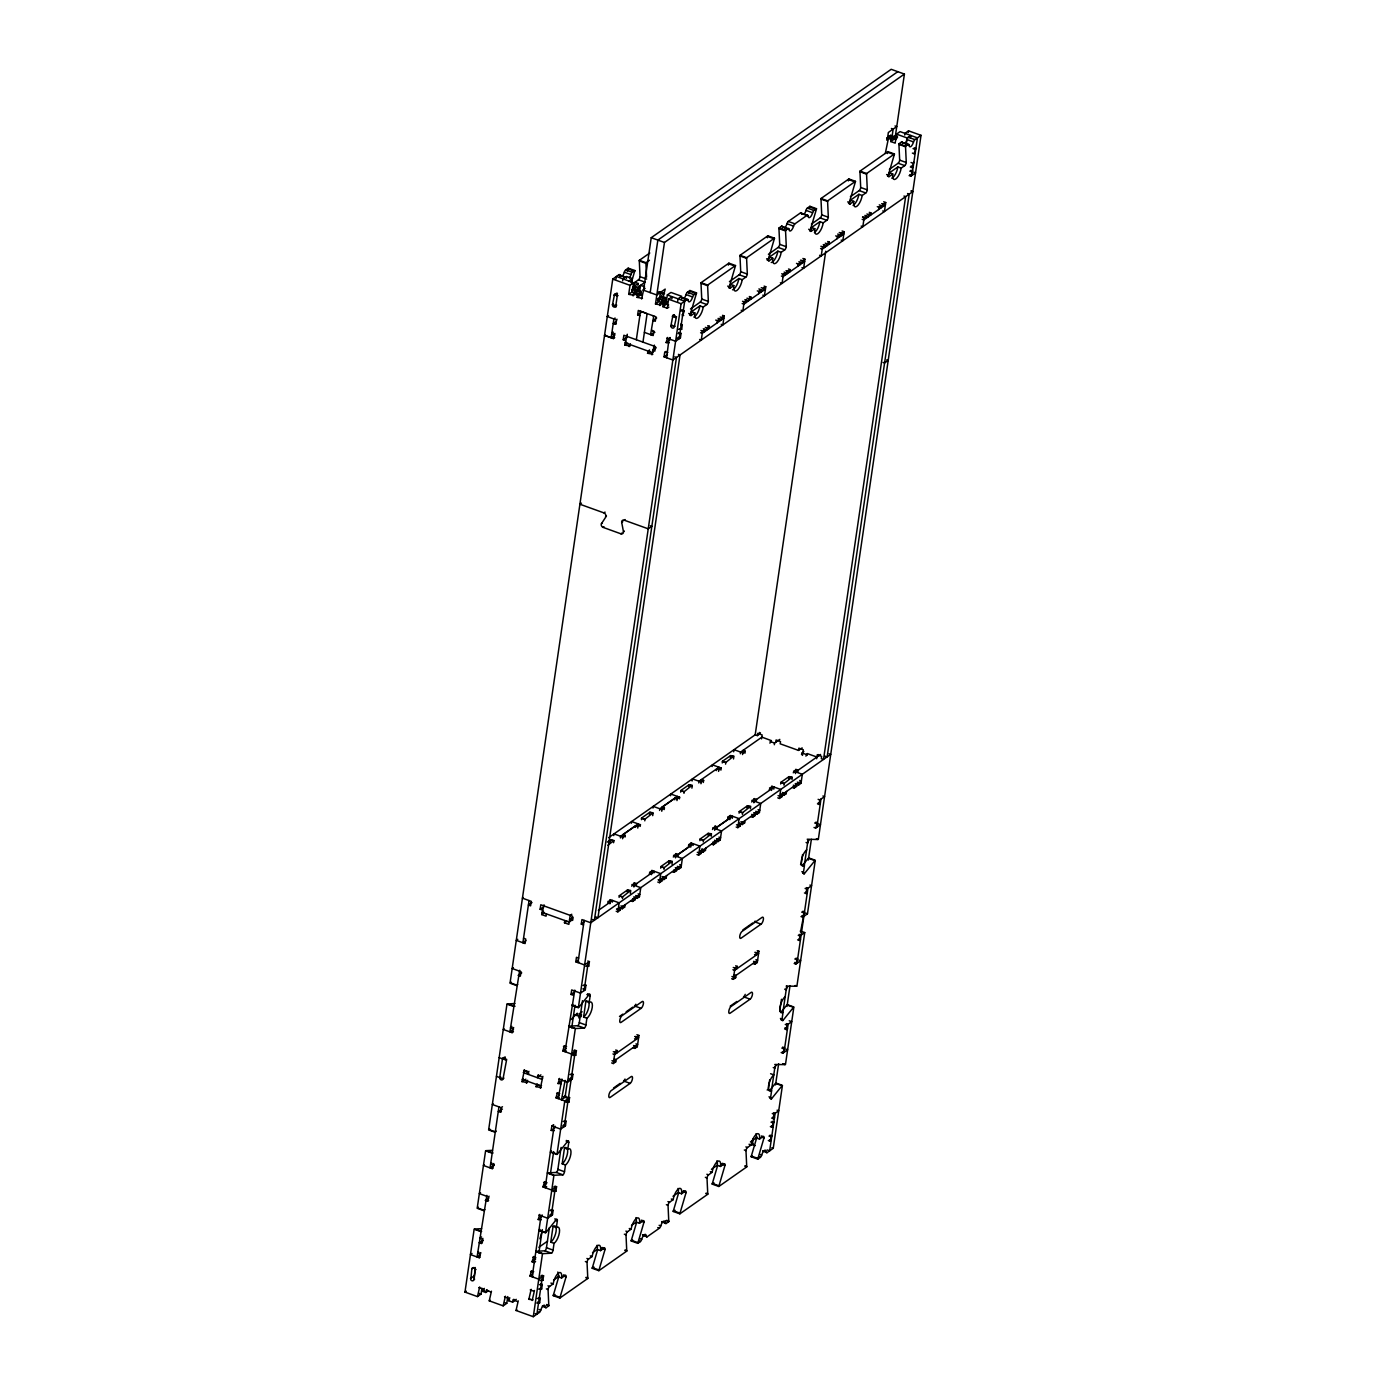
<?xml version="1.0" encoding="UTF-8"?>
<svg xmlns="http://www.w3.org/2000/svg" width="1386" height="1386" viewBox="0 0 1386 1386"><rect width="100%" height="100%" fill="white"/><g stroke="black" fill="none" stroke-linecap="round" stroke-linejoin="round"><path stroke-width="1.5" d="M473.856 1267.48L471.829 1268.9L470.772 1279.746A1.923 1.577 54.9 0 0 473.839 1279.815M475.259 1267.514L474.376 1277.234M626.853 336.954L623.215 339.761L625.415 340.558M620.391 837.958L620.633 836.278L638.236 823.925L637.768 828.083M612.3 902.147L612.56 900.467L598.354 910.429M633.904 886.988L634.147 885.308L654.14 871.274L653.897 872.955M675.502 857.795L675.744 856.115L693.329 843.762L693.087 845.46M698.769 782.951L699.012 781.254L719.022 767.22L718.641 769.767M740.367 753.759L740.609 752.078L761.902 737.127L771.361 740.626L771.118 742.324M753.88 802.789L754.123 801.108L774.116 787.075L773.804 789.171M795.477 773.596L795.72 771.915L820.564 754.469M481.93 1288.166L481.063 1294.074L477.46 1296.586L464.968 1292.098L474.151 1229.174L480.769 1231.565M626.472 278.274A5.059 1.923 -70.2 0 1 626.42 277.772A2.529 0.953 -70.2 0 0 625.502 277.061L618.901 274.688L612.751 279.123L510.031 983.176L516.649 985.567M616.008 278.95L616.372 276.455L633.61 282.813L632.293 291.822L628.707 294.352L634.008 295.305M503.95 1078.117L503.049 1078.758A1.906 1.542 54.9 0 1 501.16 1079.85A1.906 1.542 54.9 0 1 499.74 1077.563L502.477 1058.8L505.18 1056.912M616.718 305.128L615.8 305.89A1.906 1.542 54.9 0 1 613.894 306.982A1.906 1.542 54.9 0 1 612.491 304.712L614.552 294.213A1.923 1.577 54.9 0 1 617.324 296.257M617.203 294.542L617.394 293.26M471.829 1268.9A1.906 1.542 54.9 0 1 473.735 1267.809A1.906 1.542 54.9 0 1 475.138 1270.096L473.735 1279.746L474.636 1279.122M498.943 1106.894L490.055 1167.861L494.248 1164.916M529.054 900.553L522.886 942.757L525.9 940.644M604.556 335.273L611.174 337.647L613.911 318.884L615.107 318.052M615.8 305.89L617.203 296.24M472.02 1253.481L470.443 1254.573L479.261 1257.76L480.821 1252.615M483.004 1240.279L479.14 1242.705L481.34 1243.502L482.9 1238.356M488.669 1198.128L485.291 1200.501L487.491 1201.298L489.05 1196.153M484.338 1164.846L483.437 1165.47L492.255 1168.658L493.814 1163.512M502.442 1109.06L498.284 1111.399L500.502 1112.178L501.16 1107.691L502.494 1106.738M504.175 1028.845L503.274 1029.469L512.092 1032.657L513.652 1027.511M605.439 334.771L604.539 335.412L613.357 338.582L614.916 333.437M616.146 321.483L613.236 323.527L615.436 324.324L616.995 319.196M482.467 1242.012L482.726 1240.175M622.695 280.821L622.972 278.846L626.559 276.455L632.362 278.551L631.635 283.61M477.46 1296.586L479.677 1286.953M488.53 1290.609L485.828 1292.497L482.848 1291.423L484.303 1288.391M628.707 294.352L630.006 285.343L633.61 282.813M542.342 910.065L540.142 909.268L540.783 904.781L572.383 916.146L571.725 920.65L569.525 919.854L573.128 917.324L572.678 920.339M623.215 339.761L623.873 335.256L655.474 346.639L654.816 351.143L652.598 350.346L656.202 347.817M485.828 1292.497L487.058 1289.621M631.86 291.666L632.189 289.414L635.793 286.885L638.773 287.959L638.444 290.211L633.437 293.693L633.107 295.928M546.413 913.911L546.084 916.163L541.683 914.569L544.057 904.833M630.076 346.015L624.757 345.062L627.148 335.325M627.252 334.234L627.234 337.387M634.84 292.741L635.169 290.488L638.773 287.959M635.793 286.885L635.464 289.137L632.518 288.08M507.761 1296.568L506.774 1303.325L503.17 1305.855L489.241 1300.83L491.458 1291.198M636.746 293.122L637.04 291.164L641.077 292.619L640.748 294.871L637.144 297.384L642.463 298.354M527.286 1082.57L521.985 1081.617L524.532 1069.732M629.175 346.639L630.405 343.763M637.144 297.384L637.473 295.149L641.077 292.619M526.611 1072.054L526.819 1070.65M639.847 315.731L637.647 314.951L638.305 310.447L646.015 313.219M526.385 1083.211L527.616 1080.318M528.932 1071.326L527.702 1074.202L528.828 1073.422M641.562 298.978L643.762 289.345M636.347 339.743L640.505 311.244L655.942 316.788L655.283 321.292L653.083 320.495L656.669 317.983M643.572 290.228L651.229 237.699L891.181 69.3L904.417 74.064L895.443 135.585L893.19 137.162M642.965 342.134L647.123 313.617M650.19 292.602L657.848 240.09L897.799 71.674M503.17 1305.855L505.388 1296.222M541.25 1087.612L535.949 1086.641L537.179 1083.765M538.496 1074.756L537.266 1077.65L540.904 1074.843M516.25 1299.34L512.612 1302.147L508.575 1300.692L509.805 1297.798M540.349 1088.235L542.896 1076.35M571.777 914.258L570.2 915.366L568.866 924.358L564.466 922.764L564.795 920.512M652.858 354.21L647.539 353.257L649.445 349.896M904.417 74.064L664.466 242.463L655.491 304.002L660.793 304.955M650.588 334.615L653.742 315.991L652.633 315.61M659.892 305.578L660.221 303.326L665.228 299.861L665.557 297.609L661.503 296.154L657.917 298.683L657.588 300.935L659.979 299.237M512.612 1302.147L513.842 1299.254M655.491 304.002L659.078 301.472L660.394 292.463L658.662 291.84M651.957 354.851L654.331 345.114M661.174 298.406L661.503 296.154M661.624 302.373L661.954 300.138L665.557 297.609M662.751 298.44L665.193 289.102L656.791 294.993L642.861 289.969M559.06 1275.778L553.412 1294.974A2.529 0.953 -70.2 0 0 553.274 1295.667L559.892 1298.041A2.529 0.953 -70.2 0 1 560.031 1297.365L566.06 1276.87A2.529 0.953 -70.2 0 0 565.176 1275.466L561.59 1277.996A8.853 3.344 -70.2 0 0 558.523 1273.058A8.853 3.344 -70.2 0 0 553.187 1283.886L549.584 1286.416A2.529 0.953 -70.2 0 0 548.059 1289.5L548.787 1305.248A2.529 0.953 -70.2 0 1 548.752 1305.855L546.223 1307.639A2.529 0.953 -70.2 0 1 545.304 1306.929A5.059 1.923 -70.2 0 0 543.485 1305.508A5.059 1.923 -70.2 0 0 540.783 1310.099A2.529 0.953 -70.2 0 1 539.431 1312.403L533.298 1316.7L516.042 1310.48L518.243 1300.848M668.849 307.138L667.272 308.246L662.872 306.652L663.201 304.4L666.787 301.871L663.825 300.797L663.548 302.633M677.685 301.455L678.066 298.822L681.669 296.292L670.945 292.446L667.342 294.958L666.025 303.967L659.078 301.472M662.872 306.652L666.458 304.123L666.787 301.871M667.272 308.246L668.589 299.237L672.193 296.708L671.881 298.822M541.926 1275.224L543.572 1275.813L538.773 1279.174L529.954 1276.004L531.514 1270.875M535.585 1261.589L534.234 1262.542L532.033 1261.745L533.818 1256.461M541.302 1219.715L538.201 1219.541L539.743 1214.413M554.92 1186.121L556.566 1186.711L551.767 1190.072L542.948 1186.901L544.733 1181.617M554.296 1130.595L551.195 1130.439L551.853 1125.934L553.655 1124.67M567.913 1097.019L569.577 1097.608L564.778 1100.969L555.959 1097.799L557.519 1092.67M561.139 1083.713L558.038 1083.54L559.597 1078.412M574.341 1049.964L576.42 1050.709L571.621 1054.07L562.803 1050.9L564.345 1045.772M573.232 995.235L571.032 994.438L571.69 989.933L580.509 993.121L585.308 989.743L585.966 985.238L584.303 984.649M587.751 961.018L589.414 961.607L584.615 964.968L575.796 961.797L576.455 957.293L578.655 958.09M583.506 924.895L581.288 924.098L581.947 919.594L590.765 922.764L830.716 754.365L829.071 753.776M912.82 191.597L911.174 191.008L912.82 191.597L672.868 360.014L664.05 356.826L664.708 352.339L666.06 351.386M669.23 342.74L666.129 342.585L667.688 337.439M533.09 1299.877L528.88 1299.306L531.15 1289.309M584.164 920.391L577.997 962.594L578.898 961.971M535.672 1258.938L532.033 1261.745M546.76 1182.968L542.948 1186.901M551.195 1130.439L554.798 1127.909L555.041 1126.229L554.053 1126.731L545.166 1187.698L546.656 1186.641M558.038 1083.54L561.642 1081.011L561.919 1079.053L558.16 1098.596L559.286 1097.799M666.129 342.585L669.733 340.055L670.096 337.526M538.842 1253.152L542.272 1229.59M550.329 1174.427L553.655 1151.575M571.69 1028.048L575.017 1005.179M532.189 1300.501L534.459 1290.487M676.524 316.632L674.22 326.923A1.906 1.542 54.9 0 1 672.314 328.014A1.906 1.542 54.9 0 1 670.911 325.745L672.955 315.246M576.905 1015.47L577.234 1013.218L571.015 1019.611M567.498 1080.578L565.072 1097.262L561.469 1099.791L565.107 1080.387M533.298 1316.7L542.48 1253.793L535.862 1251.402M564.778 1100.969L556.964 1154.503L550.346 1152.13M558.697 1079.036L567.515 1082.223L575.311 1028.672L568.71 1026.298M683.887 298.683A5.059 1.923 -70.2 0 0 686.035 294.577A2.529 0.953 -70.2 0 1 687.387 292.29L689.916 290.506L696.517 292.896L693.988 294.664A2.529 0.953 -70.2 0 0 692.636 296.968A5.059 1.923 -70.2 0 1 689.951 301.542A5.059 1.923 -70.2 0 1 688.114 300.138A2.529 0.953 -70.2 0 0 687.213 299.428L681.08 303.725L578.36 1007.778L571.76 1005.404M578.846 1017.948L579.279 1013.79L582.137 1011.78M554.053 1243.363L550.744 1242.168L553.049 1226.402L556.358 1227.598A8.853 3.344 -70.2 0 1 559.407 1232.535A8.853 3.344 -70.2 0 1 554.053 1243.363L553.066 1250.103A2.529 0.953 -70.2 0 1 551.541 1253.204L542.81 1253.637L536.191 1251.263L544.923 1250.813A2.529 0.953 -70.2 0 0 546.448 1247.729L549.393 1227.615M565.488 1164.985L562.179 1163.79L564.483 1148.024L567.792 1149.219A8.853 3.344 -70.2 0 1 570.841 1154.157A8.853 3.344 -70.2 0 1 565.488 1164.985L564.5 1171.724A2.529 0.953 -70.2 0 1 562.976 1174.826L554.244 1175.259L547.626 1172.885L556.358 1172.452A2.529 0.953 -70.2 0 0 557.882 1169.351L561.087 1147.4M586.884 1018.26L583.593 1017.064L585.88 1001.298L589.189 1002.494A8.853 3.344 -70.2 0 1 592.238 1007.431A8.853 3.344 -70.2 0 1 586.884 1018.26L585.914 1024.999A2.529 0.953 -70.2 0 1 584.372 1028.1L575.64 1028.533L569.04 1026.16L577.771 1025.709A2.529 0.953 -70.2 0 0 579.296 1022.625L582.501 1000.675M584.112 990.592L588.218 962.456M536.78 1303.065L539.639 1302.823L540.297 1298.318L538.634 1297.729M538.6 1289.119L541.666 1288.945L542.307 1284.441L540.661 1283.852M540.072 1280.56L542.914 1280.317L543.572 1275.813M538.859 1215.037L547.661 1218.225L552.46 1214.846L553.118 1210.342L551.056 1209.597M553.066 1191.458L555.907 1191.215L556.566 1186.711M551.853 1125.934L560.672 1129.105L565.471 1125.744L566.129 1121.239L564.466 1120.65M566.06 1102.355L568.918 1102.113L569.577 1097.608M567.515 1082.223L572.314 1078.845L572.972 1074.341L571.309 1073.752M572.903 1055.456L575.762 1055.214L576.42 1050.709M581.184 1016.683L581.427 1015.002M585.897 966.354L588.755 966.111L589.414 961.607M666.787 338.08L675.606 341.251L680.405 337.872L681.063 333.385L678.586 332.484M678.395 329.348L681.669 329.244L682.31 324.757L680.665 324.151M682.484 316.216L684.337 310.862L681.444 309.823M610.221 841.96L610.845 839.708L614.033 840.505L607.83 845.252M556.358 1227.598L557.328 1220.841A2.529 0.953 -70.2 0 0 556.462 1219.437L554.816 1218.848M567.792 1149.219L568.762 1142.462A2.529 0.953 -70.2 0 0 567.896 1141.059L566.25 1140.47M589.189 1002.494L590.176 995.737A2.529 0.953 -70.2 0 0 589.31 994.334L587.647 993.745M613.773 835.585L614.015 833.887L622.834 837.057L625.242 835.377L623.024 834.58L622.539 837.958M613.582 842.723L613.842 841.042L610.533 839.847L607.328 842.099M607.709 903.031L610.342 899.67L619.161 902.84L617.844 911.849L616.198 911.243M609.857 903.048L610.342 899.67M609.909 903.828L610.152 902.147L607.952 901.35M622.591 838.755L622.834 837.057M624.982 837.075L625.242 835.377M619.109 897.383L619.351 895.685L627.442 890.02L630.665 890.47L622.47 896.985L619.213 895.806L622.66 896.881L622.418 898.561M703.326 328.794L704.972 329.4L702.581 331.081L701.264 340.072L699.601 339.483M631.375 823.232L631.6 821.534L640.419 824.705L640.176 826.402M617.844 911.849L620.252 910.152L620.582 907.917L618.918 907.31M704.972 329.4L704.642 331.635L702.165 330.752M620.183 908.021L622.245 908.748L622.574 906.513M635.568 827.286L635.81 825.606L638.01 826.385L640.419 824.705M622.245 908.748L624.653 907.068L624.982 904.815M707.726 325.71L709.372 326.299L709.043 328.551L705.318 327.391M627.096 891.77L627.356 890.072L630.647 891.267L630.353 893.381M631.704 886.191L634.338 882.83L636.555 883.627L636.295 885.308M641.458 819.646L641.701 817.948L649.895 812.231L653.101 812.82L644.923 819.195L641.493 818.225L644.923 819.195M633.852 886.208L634.338 882.83M630.994 900.865L632.64 901.454L632.969 899.202M717.047 322.938L717.376 320.686L719.767 319.005L718.121 318.416M644.785 820.841L645.01 819.143M632.64 901.454L635.048 899.774L635.377 897.522L633.731 896.933M719.767 319.005L719.438 321.257L715.713 320.097M634.563 897.487L637.04 898.371L637.369 896.118M649.393 814.448L649.791 812.283L653.031 813.53L652.719 815.644M611.659 1062.941L613.305 1063.547L614.951 1052.286L617.359 1050.605L615.696 1050.016M637.04 898.371L639.448 896.69L640.765 887.681L631.947 884.511M722.522 315.332L724.168 315.921L722.851 324.93L721.205 324.324M613.305 1063.547L615.713 1061.867L616.042 1059.614L614.379 1059.008M617.359 1050.605L617.03 1052.858L613.305 1051.697M652.962 808.073L653.204 806.375L662.006 809.545L664.414 807.865L662.213 807.068L661.763 811.243M649.289 873.856L651.94 870.477L660.758 873.648L659.441 882.657L657.796 882.068M659.58 810.446L659.823 808.766L677.425 796.413L677.044 798.942M651.455 873.856L651.94 870.477M651.489 874.635L651.749 872.955L649.532 872.158M664.171 809.563L664.414 807.865M670.564 795.72L670.807 794.039L679.625 797.21L679.383 798.89M660.689 868.19L660.949 866.493L669.022 860.827L672.245 861.278L664.05 867.792L660.81 866.631L664.24 867.688L663.998 869.369M633.246 1047.799L634.909 1048.388L635.238 1046.135L633.575 1045.546M636.884 1034.701L638.946 1035.446L636.555 1037.126L636.226 1039.379L634.563 1038.79M744.906 299.601L746.569 300.208L744.161 301.888L742.861 310.897L741.198 310.291M634.909 1048.388L637.3 1046.707L638.946 1035.446M659.441 882.657L661.85 880.976L662.179 878.724L660.516 878.118M746.569 300.208L746.24 302.46L743.762 301.559M674.774 799.791L675.017 798.093L677.234 798.89L679.625 797.21M661.78 878.828L663.842 879.573L664.171 877.321L662.11 876.576M676.974 800.588L677.234 798.89M663.842 879.573L666.233 877.875L666.562 875.64M749.306 296.517L750.969 297.106L750.64 299.359L746.915 298.198M668.641 862.993L668.936 860.879L672.245 862.075L671.933 864.188M680.665 792.134L680.907 790.453L688.998 784.788L692.22 785.238L684.13 791.701L680.786 790.574L684.026 791.752L683.974 793.329M673.284 857.016L675.935 853.637L678.135 854.434L690.956 845.46L688.755 844.663L688.495 846.344M675.38 857.432L675.935 853.637M672.591 871.673L674.237 872.262L674.566 870.027M758.644 293.745L758.956 291.493L761.364 289.813L758.887 288.929M677.893 856.115L678.135 854.434M688.669 786.52L688.911 784.84L692.22 786.035L691.909 788.149M674.237 872.262L676.645 870.581L676.974 868.329L675.311 867.74M761.364 289.813L761.035 292.065L757.31 290.904M676.16 868.294L678.638 869.178L678.967 866.926M692.099 780.994L692.411 778.88L701.229 782.05L703.62 780.37L701.42 779.573L700.987 782.536M678.638 869.178L681.046 867.497L682.345 858.488L673.527 855.318M764.102 286.14L765.765 286.729L764.448 295.738L762.802 295.131M690.713 847.141L691.146 842.983L699.965 846.153L698.631 855.145L696.985 854.556M700.97 783.748L701.229 782.05M703.308 782.484L703.62 780.37M699.913 840.678L700.138 838.998L708.229 833.332L711.468 833.783L703.274 840.297L700.017 839.119L703.464 840.193L703.204 841.874M712.161 766.527L712.404 764.847L721.222 768.017L720.911 770.131M698.631 855.145L701.039 853.464L701.368 851.212L699.705 850.623M784.112 272.106L785.758 272.695L785.429 274.948L781.704 273.787M700.554 851.16L703.031 852.061L703.36 849.809L701.714 849.22M788.513 269.005L790.159 269.612L787.768 271.292L787.439 273.544L785.36 272.799M716.371 770.599L716.614 768.918L718.814 769.698L721.222 768.017M703.031 852.061L705.439 850.38L705.769 848.128M790.159 269.612L789.829 271.864L786.52 270.668M707.899 835.065L708.125 833.384L711.434 834.563L711.209 836.26M718.572 771.396L718.814 769.698M712.491 829.504L715.141 826.143L717.342 826.922L730.127 817.948L727.927 817.151L727.685 818.831M722.262 762.958L722.504 761.26L730.595 755.595L733.818 756.046L725.727 762.508L722.366 761.382L725.814 762.456L725.571 764.136M714.691 830.301L715.141 826.143M711.78 844.161L713.426 844.767L713.755 842.515M797.834 266.251L798.163 263.998L800.554 262.318L800.224 264.57L797.747 263.669M717.099 828.62L717.342 826.922M713.426 844.767L715.834 843.086L716.164 840.834M714.5 840.228L717.827 841.683L718.156 839.431L716.51 838.825M730.266 757.345L730.509 755.647L733.818 756.843L733.506 758.956M802.892 258.472L804.954 259.217L802.563 260.914L802.234 263.167L798.908 261.711M717.827 841.683L720.235 839.985L721.552 830.994L712.75 827.823M804.954 259.217L803.655 268.226L801.992 267.637M733.696 751.801L733.991 749.687L742.809 752.858L745.218 751.177L743.017 750.38L742.584 753.343M729.885 818.416L730.318 815.47L739.136 818.641L737.82 827.65L736.174 827.044M729.885 819.628L730.127 817.948M732.224 818.364L732.536 816.25L714.933 828.603M742.567 754.556L742.809 752.858M744.906 753.291L745.218 751.177M739.085 813.166L739.327 811.486L747.418 805.82L750.64 806.271L742.446 812.785L739.188 811.607L742.636 812.681L742.394 814.362M737.82 827.65L740.228 825.952L740.557 823.7L738.894 823.111M823.301 244.594L824.947 245.183L824.618 247.436L820.893 246.275M825.744 251.23L755.197 734.805L757.397 735.602L759.788 733.922M739.327 823.509L742.22 824.549L742.549 822.296M827.702 241.511L829.348 242.1L826.957 243.78L826.628 246.032L824.15 245.149M742.22 824.549L744.629 822.868L744.958 820.616M757.397 735.602L757.726 733.35L762.127 734.944L761.555 738.877M829.019 244.352L829.348 242.1M747.019 807.986L747.331 805.872L750.64 807.068L750.38 808.748M751.68 801.992L754.313 798.631L756.531 799.41L756.271 801.108M753.828 801.992L754.313 798.631M750.969 816.666L752.633 817.255L752.945 815.003M837.023 238.739L837.352 236.486L839.743 234.806L837.681 234.061M752.633 817.255L755.024 815.574L755.353 813.322L753.707 812.733M839.743 234.806L839.414 237.058L835.689 235.897M754.538 813.27L757.016 814.171L757.345 811.919M842.082 230.977L844.143 231.722L841.752 233.402L841.423 235.655L839.362 234.91M731.635 978.741L733.281 979.348L734.926 968.086L737.335 966.406L735.671 965.799M757.016 814.171L759.424 812.491L760.741 803.482L751.922 800.311M844.143 231.722L842.827 240.714L841.181 240.124M733.281 979.348L735.689 977.65L736.018 975.415L734.355 974.808M737.335 966.406L737.005 968.658L733.281 967.497M769.906 743.156L771.361 740.626M774.324 744.75L774.566 743.069L779.816 739.379M775.762 742.22L776.091 739.968L780.509 741.562L780.179 743.814L798.544 750.415L802.147 747.903M769.265 789.639L771.915 786.278L780.734 789.448L779.417 798.457L777.771 797.851M771.482 789.223L771.915 786.278M771.482 790.436L771.725 788.755L769.525 787.958M780.664 783.991L780.924 782.293L788.998 776.628L792.22 777.078L784.026 783.592L780.786 782.414L784.233 783.488L783.974 785.169M753.222 963.582L754.885 964.188L755.214 961.936M757.276 950.657L758.922 951.246L756.531 952.927L756.202 955.179L754.538 954.59M864.899 215.402L866.545 216.008L864.136 217.689L862.837 226.68L861.174 226.091M754.885 964.188L757.276 962.508L758.922 951.246M779.417 798.457L781.825 796.777L782.154 794.524L780.491 793.918M866.545 216.008L866.215 218.243L862.906 217.065M780.924 794.317L783.818 795.373L784.147 793.121M869.282 212.318L870.945 212.907L868.537 214.605L868.208 216.84L865.73 215.956M783.818 795.373L786.226 793.676L786.555 791.423M870.616 215.159L870.945 212.907M788.617 778.793L788.911 776.68L792.22 777.875L791.978 779.556M793.26 772.799L795.91 769.438L798.111 770.235L797.868 771.915M909.753 174.584L911.953 175.364L917.428 137.855L900.103 131.618L896.499 134.147L895.183 143.139L890.782 141.563L894.386 139.033L894.715 136.781L890.661 135.326L887.057 137.855L886.745 140.107L889.136 138.409M885.29 153.482L888.894 136.14L887.698 136.989L888.357 132.484L896.759 126.594L895.01 125.953M795.425 772.816L795.91 769.438M798.544 750.415L798.873 748.163L803.274 749.757L802.459 755.387M792.567 787.473L794.213 788.062L794.542 785.81M878.62 209.546L878.949 207.294L881.34 205.613L879.278 204.868M890.332 137.578L890.661 135.326M794.213 788.062L796.621 786.382L796.95 784.13L795.287 783.54M881.34 205.613L881.011 207.865L877.286 206.705M890.782 141.563L891.111 139.31L894.715 136.781M801.506 754.538L803.845 751.385M891.856 137.976L893.156 129.106L891.406 128.482M796.136 784.095L798.613 784.978L798.942 782.726M798.613 784.978L801.021 783.298L802.321 774.289L793.52 771.118M883.679 201.784L885.741 202.529L884.424 211.538L882.778 210.932M805.907 756.132L807.362 753.603L816.908 757.033M896.517 137.872L897.47 136.816M807.12 755.283L807.362 753.603M755.266 1145.65L752.39 1144.611L753.256 1138.703M904.694 135.048L904.937 133.351L908.54 130.838L921.032 135.326L818.329 839.379L816.666 838.79M767.151 1090.002A8.853 3.344 -70.2 0 0 768.312 1089.483L769.732 1079.625M781.461 999.289L779.746 1011.104L783.038 1012.3L782.05 1019.039A2.529 0.953 -70.2 0 0 782.934 1020.46L793.502 1007.345L786.901 1004.954L780.942 1012.334M800.536 864.725A8.853 3.344 -70.2 0 0 801.143 864.379L802.581 854.521M816.666 758.731L817.238 754.781L821.655 756.375L821.326 758.627L823.527 759.424L905.63 196.656L903.967 196.067M906.305 144.213L907.224 137.994L910.827 135.482L910.429 138.098M908.298 132.519L908.54 130.838M818.017 755.682L818.19 754.556M770.166 1089.898L775.467 1083.332L782.068 1085.723L771.5 1098.838A2.529 0.953 -70.2 0 1 770.633 1097.417L771.604 1090.678A8.853 3.344 -70.2 0 1 768.554 1085.74A8.853 3.344 -70.2 0 1 773.908 1074.912L770.599 1073.717M771.604 1089.812L775.034 1066.25M783.073 1011.087L786.728 986.139M802.355 865.609L808.298 858.229L814.916 860.619L804.33 873.734A2.529 0.953 -70.2 0 1 803.464 872.314L804.452 865.574A8.853 3.344 -70.2 0 1 801.403 860.637A8.853 3.344 -70.2 0 1 806.756 849.809M804.434 864.691L808.073 839.743M775.536 1084.926L778.637 1063.72M786.988 1006.479L790.02 985.689M808.333 860.082L811.364 839.31M768.329 1140.557L769.992 1141.163L771.846 1135.81L769.992 1135.151M770.356 1126.679L772.019 1127.286L773.873 1121.932L772.21 1121.343M771.621 1118.052L773.267 1118.658L773.925 1114.153L778.724 1110.775L777.078 1110.186M781.167 1052.58L782.83 1053.187L784.684 1047.833L782.605 1047.088M784.615 1028.949L786.278 1029.538L786.936 1025.051L791.735 1021.673L789.24 1020.789M794.161 963.478L795.824 964.084L797.678 958.731L796.032 958.142M797.608 939.847L799.272 940.436L799.93 935.948L804.729 932.57L800.311 930.976M801.004 916.579L802.667 917.185L804.521 911.832L802.875 911.243M804.452 892.948L806.115 893.537L806.773 889.05L811.572 885.671L809.909 885.082M814.015 827.477L815.661 828.083L817.515 822.73L815.869 822.141M817.463 803.845L819.109 804.434L819.767 799.947L824.566 796.569L822.92 795.98M909.112 175.624L910.758 176.213L912.612 170.876L910.966 170.27M910.359 166.996L912.023 167.585L913.876 162.249M912.386 153.101L914.05 153.707L915.903 148.354L914.24 147.765M803.845 914.708L800.519 932.016M816.856 827.234L820.962 799.098M762.993 1151.108L767.134 1152.598L773.249 1148.301L782.432 1085.377L775.813 1083.003M804.729 932.57L796.915 986.104L795.269 985.515M802.667 917.185L807.466 913.807L815.28 860.273L808.662 857.899M627.321 271.396L628.066 268.832A2.529 0.953 -70.2 0 0 628.205 268.156L634.823 270.53A2.529 0.953 -70.2 0 1 634.684 271.206L631.288 282.727M689.015 293.745L689.76 291.181A2.529 0.953 -70.2 0 0 689.916 290.506M690.471 308.974L700.207 302.131A2.529 0.953 -70.2 0 0 701.749 299.047L701.004 283.298A2.529 0.953 -70.2 0 1 701.056 282.692L728.88 263.149L735.498 265.54L707.657 285.066A2.529 0.953 -70.2 0 0 707.622 285.655L708.35 301.42A2.529 0.953 -70.2 0 1 706.825 304.522L703.222 307.051A8.853 3.344 -70.2 0 1 697.886 317.879A8.853 3.344 -70.2 0 1 694.836 312.941L691.233 315.471A2.529 0.953 -70.2 0 1 690.367 314.05L696.378 293.572A2.529 0.953 -70.2 0 0 696.517 292.896M728.36 265.124L728.741 263.842A2.529 0.953 -70.2 0 0 728.88 263.149M729.434 281.635L739.188 274.792A2.529 0.953 -70.2 0 0 740.713 271.691L739.985 255.942A2.529 0.953 -70.2 0 1 740.02 255.336L767.861 235.811L774.462 238.184L746.638 257.727A2.529 0.953 -70.2 0 0 746.586 258.298L747.331 274.081A2.529 0.953 -70.2 0 1 745.807 277.165L742.203 279.695A8.853 3.344 -70.2 0 1 736.85 290.523A8.853 3.344 -70.2 0 1 733.8 285.585L730.197 288.115A2.529 0.953 -70.2 0 1 729.331 286.711L735.36 266.216A2.529 0.953 -70.2 0 0 735.498 265.54M767.342 237.768L767.705 236.486A2.529 0.953 -70.2 0 0 767.861 235.811M768.416 254.279L778.152 247.436A2.529 0.953 -70.2 0 0 779.694 244.334L778.949 228.603L785.567 230.977L786.295 246.725A2.529 0.953 -70.2 0 1 784.771 249.809L781.167 252.339A8.853 3.344 -70.2 0 1 775.831 263.167A8.853 3.344 -70.2 0 1 772.782 258.229L769.178 260.759A2.529 0.953 -70.2 0 1 768.312 259.355L774.324 238.86A2.529 0.953 -70.2 0 0 774.462 238.184M809.372 208.264L809.736 206.982A2.529 0.953 -70.2 0 0 809.892 206.306L816.493 208.697A2.529 0.953 -70.2 0 1 816.354 209.373L810.342 229.851A2.529 0.953 -70.2 0 0 811.208 231.271L814.812 228.742A8.853 3.344 -70.2 0 0 817.861 233.662A8.853 3.344 -70.2 0 0 823.197 222.851L826.801 220.322A2.529 0.953 -70.2 0 0 828.326 217.221L827.598 201.472A2.529 0.953 -70.2 0 1 827.633 200.866L855.474 181.341L848.856 178.95L821.032 198.493A2.529 0.953 -70.2 0 0 820.98 199.064L821.725 214.847A2.529 0.953 -70.2 0 1 820.183 217.931L811.416 224.099M848.336 180.908L848.717 179.643A2.529 0.953 -70.2 0 0 848.856 178.95M539.916 1238.824L542.169 1231.149M850.398 196.743L859.164 190.592A2.529 0.953 -70.2 0 0 860.689 187.491L859.961 171.743A2.529 0.953 -70.2 0 1 859.996 171.136L887.837 151.611L894.438 153.985L866.614 173.527A2.529 0.953 -70.2 0 0 866.562 174.099L867.307 189.865A2.529 0.953 -70.2 0 1 865.782 192.966L862.179 195.495A8.853 3.344 -70.2 0 1 856.825 206.323A8.853 3.344 -70.2 0 1 853.776 201.386L850.172 203.915A2.529 0.953 -70.2 0 1 849.306 202.495L855.335 182.016A2.529 0.953 -70.2 0 0 855.474 181.341M887.317 153.569L887.681 152.287A2.529 0.953 -70.2 0 0 887.837 151.611M921.032 135.326L914.899 139.622A2.529 0.953 -70.2 0 0 913.547 141.926A5.059 1.923 -70.2 0 1 910.845 146.518A5.059 1.923 -70.2 0 1 909.025 145.097A2.529 0.953 -70.2 0 0 908.107 144.387L905.578 146.171A2.529 0.953 -70.2 0 0 905.543 146.743L906.271 162.526A2.529 0.953 -70.2 0 1 904.746 165.61L901.143 168.139A8.853 3.344 -70.2 0 1 895.806 178.967A8.853 3.344 -70.2 0 1 892.757 174.03L889.154 176.559A2.529 0.953 -70.2 0 1 888.287 175.156L894.299 154.66A2.529 0.953 -70.2 0 0 894.438 153.985M636.624 1222.348L631.358 1240.279A2.529 0.953 -70.2 0 0 631.219 1240.955L637.837 1243.346A2.529 0.953 -70.2 0 1 637.976 1242.653L644.005 1222.175A2.529 0.953 -70.2 0 0 643.121 1220.771L639.518 1223.284A8.853 3.344 -70.2 0 0 636.469 1218.363A8.853 3.344 -70.2 0 0 631.132 1229.191L627.529 1231.704A2.529 0.953 -70.2 0 0 626.004 1234.805L626.732 1250.553A2.529 0.953 -70.2 0 1 626.697 1251.16L598.856 1270.685L592.238 1268.311A2.529 0.953 -70.2 0 1 592.394 1267.636L597.661 1249.704M598.856 1270.685A2.529 0.953 -70.2 0 1 598.995 1270.009L605.024 1249.531A2.529 0.953 -70.2 0 0 604.157 1248.11L602.494 1247.521M717.636 1165.505L712.369 1183.436A2.529 0.953 -70.2 0 0 712.231 1184.112L718.832 1186.485A2.529 0.953 -70.2 0 1 718.987 1185.81L724.999 1165.331A2.529 0.953 -70.2 0 0 724.133 1163.911L720.529 1166.44A8.853 3.344 -70.2 0 0 717.48 1161.503A8.853 3.344 -70.2 0 0 712.127 1172.331L708.541 1174.86A2.529 0.953 -70.2 0 0 706.999 1177.961L707.744 1193.692A2.529 0.953 -70.2 0 1 707.692 1194.299L679.868 1213.841L673.25 1211.468A2.529 0.953 -70.2 0 1 673.388 1210.775L678.655 1192.861M679.868 1213.841A2.529 0.953 -70.2 0 1 680.006 1213.166L686.035 1192.67A2.529 0.953 -70.2 0 0 685.152 1191.267L683.506 1190.678M767.134 1152.598A2.529 0.953 -70.2 0 1 766.215 1151.887A5.059 1.923 -70.2 0 0 764.396 1150.484A5.059 1.923 -70.2 0 0 761.694 1155.075A2.529 0.953 -70.2 0 1 760.342 1157.362L757.813 1159.146L751.195 1156.756A2.529 0.953 -70.2 0 1 751.333 1156.08L756.981 1136.867M757.813 1159.146A2.529 0.953 -70.2 0 1 757.951 1158.453L763.981 1137.975A2.529 0.953 -70.2 0 0 763.097 1136.572L761.451 1135.966M622.054 533.021L620.928 533.818L603.118 527.39A2.529 2.062 54.9 0 1 601.42 523.735L606.444 516.025M511.053 982.033L510.394 982.847L517.013 985.221L517.671 984.407M572.764 1004.244L572.106 1005.075L578.724 1007.449L589.31 994.334M489.656 1128.758L488.981 1129.573L495.599 1131.946L496.257 1131.132M478.222 1207.137L477.546 1207.951L484.164 1210.324L484.823 1209.51M551.368 1150.969L550.71 1151.801L557.311 1154.174L567.896 1141.059M539.934 1229.347L539.275 1230.179L545.893 1232.552L556.462 1219.437M623.024 834.58L635.81 825.606M621.985 276.507A5.059 1.923 -70.2 0 0 624.324 272.21A2.529 0.953 -70.2 0 1 625.675 269.923L628.205 268.156M633.333 287.734A8.853 3.344 -70.2 0 0 634.909 282.311L638.513 279.781A2.529 0.953 -70.2 0 0 640.037 276.68L639.31 260.932A2.529 0.953 -70.2 0 1 639.344 260.325L649.791 253.014M629.365 277.98A5.059 1.923 -70.2 0 0 630.942 274.601A2.529 0.953 -70.2 0 1 632.293 272.297L634.823 270.53M646.569 277.096L645.911 263.323A2.529 0.953 -70.2 0 1 645.963 262.716L649.445 260.273M628.776 281.081L632.362 278.551M616.597 293.156L613.877 295.183L618.104 295.599M633.177 287.023L638.218 283.489L634.909 282.311M612.491 304.712L613.392 304.071M637.335 287.63L645.131 282.155L638.513 279.781M644.213 289.033L645.114 288.392M616.094 319.82L607.293 316.51L608.489 315.661M607.276 316.649L608.402 315.852M615.436 324.324L616.337 323.683M637.647 314.951L641.25 312.422M613.374 332.172L611.798 333.281L614.015 334.078M892.064 137.959L892.965 137.335M611.174 337.647L614.726 335.152L613.097 334.667M613.357 338.582L614.708 337.63M778.949 228.569A2.529 0.953 -70.2 0 1 779.001 227.997L781.531 226.213L788.132 228.603A2.529 0.953 -70.2 0 1 789.05 229.296A5.059 1.923 -70.2 0 0 790.869 230.717A5.059 1.923 -70.2 0 0 793.572 226.126A2.529 0.953 -70.2 0 1 794.923 223.839L807.189 215.228A2.529 0.953 -70.2 0 1 808.09 215.939A5.059 1.923 -70.2 0 0 809.926 217.342A5.059 1.923 -70.2 0 0 812.629 212.751A2.529 0.953 -70.2 0 1 813.963 210.464L816.493 208.697M784.615 228.032A5.059 1.923 -70.2 0 0 786.953 223.752A2.529 0.953 -70.2 0 1 788.305 221.448L800.571 212.855L807.189 215.228M804.244 214.033A5.059 1.923 -70.2 0 0 806.011 210.377A2.529 0.953 -70.2 0 1 807.362 208.091L809.892 206.306M889.362 169.387L898.128 163.236A2.529 0.953 -70.2 0 0 899.67 160.135L898.925 144.404A2.529 0.953 -70.2 0 1 898.977 143.78L901.506 142.013L908.107 144.387M626.16 342.082L625.103 342.81L652.286 352.598L653.343 351.871M785.567 230.942A2.529 0.953 -70.2 0 1 785.602 230.371L788.132 228.603M624.757 345.062L627.685 343M674.341 314.657L672.279 316.354L675.588 317.55M684.337 310.862L681.08 310.966M651.004 334.754L654.348 332.397M914.05 153.707L915.245 152.858M672.037 324.948L670.911 325.745L675.121 326.299M691.371 313.392A8.853 3.344 -70.2 0 1 691.527 311.746L699.913 305.856L703.222 307.051M730.353 286.036A8.853 3.344 -70.2 0 1 730.491 284.39L738.894 278.499L742.203 279.695M769.317 258.68A8.853 3.344 -70.2 0 1 769.473 257.051L777.858 251.143L781.167 252.339M811.347 229.192A8.853 3.344 -70.2 0 1 811.503 227.547L819.906 221.656L823.197 222.851M850.328 201.836A8.853 3.344 -70.2 0 1 850.467 200.19L858.87 194.3L862.179 195.495M889.292 174.48A8.853 3.344 -70.2 0 1 889.448 172.852L897.851 166.944L901.143 168.139M681.115 325.589L682.31 324.757M912.023 167.585L913.218 166.736L911.156 165.991M647.539 353.257L650.242 351.368M670.183 338.028L668.988 338.86L666.666 357.779M681.063 333.385L678.204 333.628M910.758 176.213L915.557 172.852L913.911 172.245M667.809 352.494L664.708 352.339M664.05 356.826L667.428 354.469M709.372 326.299L706.981 327.98L706.652 330.232L704.573 329.487M724.168 315.921L721.777 317.602L721.448 319.854L718.554 318.815M750.969 297.106L748.561 298.804L748.232 301.057L746.17 300.312M765.765 286.729L763.357 288.409L763.028 290.662L760.134 289.622M785.758 272.695L783.367 274.376L782.068 283.385L780.387 282.796M824.947 245.183L822.556 246.881L821.24 255.873L819.594 255.284M885.741 202.529L883.332 204.21L883.021 206.462L880.942 205.717M581.479 503.135L579.902 504.227L603.932 512.889A2.529 2.062 54.9 0 1 605.561 516.649M603.932 512.889L605.058 512.092M601.42 523.735L602.321 523.111M603.118 527.39L604.001 526.767M620.928 533.818A2.529 2.062 54.9 0 0 623.457 531.67L621.708 522.47A2.529 2.062 54.9 0 1 624.22 520.183L625.121 519.559M621.708 522.47L622.834 521.69M623.457 531.67L624.358 531.046M523.336 897.539L522.435 898.163L531.254 901.333L530.595 905.838L528.395 905.041L531.999 902.529M608.627 837.681L755.301 734.736M540.142 909.268L543.728 906.756M543.607 911.226L542.03 912.317L569.213 922.106L570.27 921.378M541.683 914.569L544.074 912.889M517.775 939.327L516.285 940.366L525.103 943.554L525.762 939.05L523.544 938.253M564.466 922.764L566.857 921.084M513.374 967.671L512.179 968.502L520.997 971.69L520.339 976.194L518.139 975.397L521.725 972.868M688.755 844.663L691.146 842.983M727.927 817.151L730.318 815.47M581.288 924.098L583.697 922.418M519.681 970.252L509.892 1031.86L513.097 1029.607M698.977 852.91L720.581 837.75L718.918 837.144M736.503 824.791L738.149 825.398L759.753 810.238L758.09 809.632M575.796 961.797L578.187 960.117M819.109 804.434L820.304 803.603L818.242 802.858M511.902 1026.402L510.55 1027.355L512.751 1028.152M512.092 1032.657L513.444 1031.704M574.792 990.106L565.003 1051.697L566.198 1050.848M571.032 994.438L574.636 991.908M585.966 985.238L583.108 985.498M815.661 828.083L820.46 824.705L818.398 823.96M506.687 1059.354L503.049 1078.758L496.448 1076.368M499.74 1077.563L500.641 1076.922M525.97 1070.702L523.267 1072.608L541.631 1079.226L542.532 1078.585M566.562 1046.569L563.461 1046.395M523.18 1078.724L522.279 1079.365L540.644 1085.966L541.545 1085.342M562.803 1050.9L566.164 1048.544M521.985 1081.617L525.866 1079.192M493.243 1103.88L492.342 1104.503L501.16 1107.691M619.49 1016.475L622.834 1014.136M626.16 1011.797L632.83 1007.12M742.809 929.937L752.806 922.92M641.112 1008.332L621.119 1022.366A3.794 1.438 -70.2 0 1 619.802 1020.252A3.794 1.438 -70.2 0 1 622.089 1015.626L642.099 1001.593A3.794 1.438 -70.2 0 1 643.399 1003.707A3.794 1.438 -70.2 0 1 641.112 1008.332L634.493 1005.959A3.794 1.438 -70.2 0 0 635.827 1004.244M761.087 924.133L741.094 938.166A3.794 1.438 -70.2 0 1 739.777 936.052A3.794 1.438 -70.2 0 1 742.082 931.409L762.075 917.376A3.794 1.438 -70.2 0 1 763.374 919.49A3.794 1.438 -70.2 0 1 761.087 924.133L754.469 921.759M806.115 893.537L807.31 892.705L805.664 892.116M535.949 1086.641L538.877 1084.597M500.502 1112.178L501.403 1111.555M572.972 1074.341L570.114 1074.6M559.719 1093.467L556.618 1093.294M555.959 1097.799L559.338 1095.425M613.617 1061.278L637.612 1044.438L635.966 1043.849M733.592 977.078L757.588 960.238L755.942 959.649M799.272 940.436L800.467 939.604L798.821 938.998M491.614 1162.715L490.713 1163.356L492.914 1164.153M492.255 1168.658L493.156 1168.017M566.129 1121.239L563.27 1121.482M613.548 1088.01L620.218 1083.332M730.197 1006.149L736.867 1001.472M795.824 964.084L800.623 960.706L798.96 960.117M630.162 1083.367L610.169 1097.4A3.794 1.438 -70.2 0 1 608.852 1095.286A3.794 1.438 -70.2 0 1 611.157 1090.661L631.15 1076.627A3.794 1.438 -70.2 0 1 632.449 1078.741A3.794 1.438 -70.2 0 1 630.162 1083.367L623.544 1080.993A3.794 1.438 -70.2 0 0 624.999 1079.053M750.138 999.167L730.145 1013.201A3.794 1.438 -70.2 0 1 728.828 1011.087A3.794 1.438 -70.2 0 1 731.132 1006.444L751.125 992.411A3.794 1.438 -70.2 0 1 752.425 994.524A3.794 1.438 -70.2 0 1 750.138 999.167L743.52 996.794A3.794 1.438 -70.2 0 0 744.334 995.928M480.544 1192.774L479.331 1193.606L488.149 1196.794M486.85 1195.356L477.061 1256.963L480.353 1254.642M487.491 1201.298L488.617 1200.501M546.725 1182.57L543.607 1182.397M481.583 1236.936L479.799 1238.2L481.999 1238.997M481.34 1243.502L482.241 1242.861M786.278 1029.538L787.473 1028.707L784.996 1027.806M478.603 1251.818L477.72 1252.459L479.92 1253.256M479.261 1257.76L480.162 1257.119M542.255 1215.002L541.06 1215.834L532.155 1276.801L533.056 1276.177M538.201 1219.541L541.337 1217.341M553.118 1210.342L550.277 1210.602M782.83 1053.187L787.629 1049.808L785.966 1049.219M475.138 1270.096L476.039 1269.455M470.426 1278.55L474.029 1276.038M464.968 1292.098L466.32 1291.146M538.877 1247.244L547.574 1241.146M482.848 1291.423L484.424 1290.331M535.793 1257.414L532.692 1257.258M489.241 1300.83L490.142 1300.207M533.714 1271.672L530.613 1271.499M529.954 1276.004L532.882 1273.959M508.575 1300.692L509.476 1300.051M773.267 1118.658L774.479 1117.809L772.816 1117.22M542.307 1284.441L539.466 1284.683M553.551 1280.127L558.281 1276.801L561.59 1277.996M592.515 1252.771L597.245 1249.444L600.554 1250.64L604.157 1248.11M631.496 1225.415L636.226 1222.105L639.518 1223.284M673.007 1196.291L678.256 1192.601L681.565 1193.796L685.152 1191.267M711.451 1169.299L717.22 1165.245L720.529 1166.44M750.415 1141.943L751.472 1141.215M751.992 1140.851L756.202 1137.906L759.511 1139.084L763.097 1136.572M772.019 1127.286L773.215 1126.437L771.361 1125.761M528.88 1299.306L529.781 1298.682M559.892 1298.041L587.716 1278.516A2.529 0.953 -70.2 0 0 587.768 1277.927L587.023 1262.161A2.529 0.953 -70.2 0 1 588.548 1259.06L592.151 1256.53A8.853 3.344 -70.2 0 1 597.505 1245.719A8.853 3.344 -70.2 0 1 600.554 1250.64M661.642 1221.794L666.198 1223.44L668.728 1221.655A2.529 0.953 -70.2 0 0 668.762 1221.083L668.035 1205.3A2.529 0.953 -70.2 0 1 669.559 1202.216L673.163 1199.687A8.853 3.344 -70.2 0 1 678.516 1188.859A8.853 3.344 -70.2 0 1 681.565 1193.796M718.832 1186.485L746.673 1166.96A2.529 0.953 -70.2 0 0 746.707 1166.388L745.98 1150.605A2.529 0.953 -70.2 0 1 747.504 1147.504L751.108 1144.992A8.853 3.344 -70.2 0 1 756.461 1134.164A8.853 3.344 -70.2 0 1 759.511 1139.084M516.042 1310.48L516.926 1309.857M752.39 1144.611L753.291 1143.97M540.297 1298.318L537.231 1298.491M769.992 1141.163L771.188 1140.314L769.542 1139.725M553.274 1295.667L555.006 1294.437M592.238 1268.311L593.988 1267.081M631.219 1240.955L632.64 1239.968M673.25 1211.468L674.982 1210.238M712.231 1184.112L713.963 1182.882M751.195 1156.756L752.148 1156.097M637.837 1243.346L640.367 1241.561A2.529 0.953 -70.2 0 0 641.718 1239.275A5.059 1.923 -70.2 0 1 644.403 1234.683A5.059 1.923 -70.2 0 1 646.24 1236.087A2.529 0.953 -70.2 0 0 647.141 1236.797L659.407 1228.204A2.529 0.953 -70.2 0 0 660.758 1225.9A5.059 1.923 -70.2 0 1 663.461 1221.309A5.059 1.923 -70.2 0 1 665.28 1222.729A2.529 0.953 -70.2 0 0 666.198 1223.44M662.213 807.068L675.017 798.093M807.189 839.223L818 839.535L816.337 838.928M786.208 986.087L796.586 986.26L794.94 985.654M514.951 1003.551L507.311 1003.932L515.02 1006.253M774.774 1064.465L785.152 1064.639L782.674 1063.738M492.463 1150.328L485.914 1150.657L493.07 1153.013M481.566 1228.672L474.48 1229.035L481.635 1231.392M914.899 139.622L908.28 137.249A2.529 0.953 -70.2 0 0 906.946 139.536A5.059 1.923 -70.2 0 1 904.971 143.434M896.499 134.147L907.224 137.994M895.443 135.585L897.366 136.278M906.946 139.536L913.547 141.926M896.569 137.457L897.504 137.786M892.671 138.409L895.98 139.605M901.506 142.013A2.529 0.953 -70.2 0 1 902.407 142.723L909.025 145.097M887.057 137.855L891.111 139.31M913.045 148.614L914.708 149.203M898.977 143.78L905.578 146.171M898.925 144.404L905.543 146.777M887.681 152.287L894.299 154.66M911.018 162.491L912.681 163.08M899.67 160.135L906.271 162.526M898.128 163.236L904.746 165.61M909.77 171.119L911.416 171.708M889.448 172.852L892.757 174.03M886.624 174.549L888.287 175.156M887.49 175.97L889.154 176.559M859.996 171.136L866.614 173.527M859.961 171.743L866.562 174.134M907.57 193.538L909.216 194.127L827.13 756.895L824.913 756.098M848.717 179.643L855.335 182.016M860.689 187.491L867.307 189.865M859.164 190.592L865.782 192.966M881.687 203.621L885.411 204.781L863.825 219.941L862.161 219.334M850.467 200.19L853.776 201.386M847.66 201.906L849.306 202.495M848.527 203.309L850.172 203.915M866.891 213.998L868.537 214.605M821.032 198.493L827.633 200.866M820.98 199.099L827.598 201.472M862.49 217.082L864.136 217.689M809.736 206.982L816.354 209.373M807.362 208.091L813.963 210.464M821.725 214.847L828.326 217.221M806.011 210.377L812.629 212.751M820.183 217.931L826.801 220.322M800.571 212.855A2.529 0.953 -70.2 0 1 801.489 213.548L808.09 215.939M840.505 232.779L843.814 233.974L822.227 249.133L820.564 248.527M839.275 232.501L841.752 233.402M811.503 227.547L814.812 228.742M788.305 221.448L794.923 223.839M808.679 229.262L810.342 229.851M809.545 230.665L811.208 231.271M786.953 223.752L793.572 226.126M781.531 226.213A2.529 0.953 -70.2 0 1 782.432 226.923L789.05 229.296M825.294 243.191L826.957 243.78M779.001 227.997L785.602 230.371M767.705 236.486L774.324 238.86M779.694 244.334L786.295 246.725M778.152 247.436L784.771 249.809M801.749 260.447L804.642 261.486L783.055 276.628L781.392 276.039M800.484 260.17L802.563 260.914M796.5 263.392L798.163 263.998M769.473 257.051L772.782 258.229M766.649 258.766L768.312 259.355M767.116 260.014L769.178 260.759M786.105 270.703L787.768 271.292M740.02 255.336L746.638 257.727M739.985 255.942L746.586 258.333M728.741 263.842L735.36 266.216M651.229 237.699L664.466 242.463M740.713 271.691L747.331 274.081M739.188 274.792L745.807 277.165M761.295 287.664L765.436 288.981L743.832 304.14L742.186 303.534M730.491 284.39L733.8 285.585M727.685 286.105L729.331 286.711M728.551 287.526L730.197 288.115M639.344 260.325L645.963 262.716M701.056 282.692L707.657 285.066M639.31 260.932L645.911 263.323M701.004 283.298L707.622 285.689M742.515 301.299L744.161 301.888M886.693 359.892L888.183 360.429L884.597 362.959L883.09 362.422M628.066 268.832L634.684 271.206M689.76 291.181L696.378 293.572M625.675 269.923L632.293 272.297M687.387 292.29L693.988 294.664M640.037 276.68L646.656 279.071M701.749 299.047L708.35 301.42M624.324 272.21L630.942 274.601M686.035 294.577L692.636 296.968M700.207 302.131L706.825 304.522M618.901 274.688A2.529 0.953 -70.2 0 1 619.802 275.398L626.42 277.772M687.213 299.428L680.595 297.054A2.529 0.953 -70.2 0 1 681.514 297.747L688.114 300.138M659.58 291.805L664.535 293.589M644.542 286.746L640.557 285.325L639.241 294.317L632.293 291.822M667.342 294.958L684.684 301.212L679.209 338.721L676.992 337.924M658.385 292.654L663.34 294.438M720.114 317.013L723.838 318.174L702.252 333.333L700.588 332.727M612.751 279.123L630.006 285.343M668.589 299.237L681.08 303.725M638.444 290.211L641.371 291.268M632.189 289.414L635.169 290.488M657.917 298.683L661.954 300.138M691.527 311.746L694.836 312.941M640.748 294.871L642.394 295.461M666.458 304.123L668.676 304.92M688.703 313.461L690.367 314.05M633.437 293.693L637.473 295.149M660.221 303.326L663.201 304.4M689.57 314.865L691.233 315.471M682.033 314.778L683.679 315.367M700.918 330.474L702.581 331.081M680.006 328.655L681.669 329.244M612.508 304.574L615.817 305.752M613.392 305.804L616.285 306.843M678.343 337.144L680.405 337.872M651.645 330.249L653.863 331.046L653.204 335.551L644.386 332.38M652.945 331.635L654.868 332.328M678.412 354.366L680.058 354.955L597.972 917.723L595.772 916.926M674.809 356.878L676.472 357.484L594.369 920.235L592.168 919.455M650.329 525.762L651.836 526.316L648.232 528.828L624.22 520.183M759.337 732.484L760.446 732.882M770.166 741.475L774.566 743.069M801.749 752.858L806.167 754.434M799.687 780.457L801.351 781.046L779.746 796.205L778.1 795.599M797.296 782.137L801.021 783.298M793.312 785.186L796.621 786.382M818.121 799.341L819.767 799.947M782.501 792.515L786.226 793.676M779.746 796.032L781.825 796.777M814.673 822.972L816.319 823.579M755.699 811.33L759.424 812.491M751.714 814.379L755.024 815.574M806.08 842.463L807.726 843.052A2.529 0.953 -70.2 0 1 809.268 839.968M740.904 821.707L744.629 822.868M738.166 825.207L740.228 825.952M801.143 864.379L804.452 865.574M717.342 838.946L720.235 839.985M801.818 871.725L803.464 872.314M802.685 873.128L804.33 873.734M712.941 842.03L715.834 843.086M702.13 849.185L705.439 850.38M806.323 887.612L807.969 888.201L797.019 963.235L794.819 962.438M805.11 888.443L806.773 889.05M697.331 852.303L701.039 853.464M679.712 864.656L681.375 865.245L659.771 880.405L658.125 879.815M677.321 866.337L681.046 867.497M805.526 913.114L807.466 913.807M801.662 912.092L803.326 912.681M674.168 869.698L676.645 870.581M801.94 915.644L803.863 916.337M663.34 876.836L666.233 877.875M658.956 879.937L661.85 880.976M799.202 934.407L801.125 935.1M798.267 935.342L799.93 935.948M638.114 893.849L639.778 894.438L618.173 909.597L616.527 908.991M635.724 895.529L639.448 896.69M632.57 898.89L635.048 899.774M794.819 958.973L796.482 959.58M755.82 952.494L758.575 953.499L734.58 970.339L732.934 969.732M754.868 952.338L756.531 952.927M620.928 905.907L624.653 907.068M617.359 909.112L620.252 910.152M753.551 961.347L757.276 962.508M784.667 989.188L786.33 989.777A2.529 0.953 -70.2 0 1 787.854 986.693M731.947 976.489L735.689 977.65M787.248 1004.625L793.866 1006.998L785.481 1064.483L783.419 1063.738M780.405 1018.45L782.05 1019.039M780.872 1019.715L782.934 1020.46M786.468 1023.613L788.132 1024.202L784.026 1052.338L782.362 1051.749M785.273 1024.445L786.936 1025.051M587.11 965.505L588.755 966.111M781.825 1048.076L783.471 1048.682M582.83 988.859L585.308 989.743M586.867 994.559L590.176 995.737M773.249 1067.567L774.895 1068.156A2.529 0.953 -70.2 0 1 776.42 1065.072M579.279 1013.79L581.479 1014.587L579.088 1016.267L574.688 1014.673M635.29 1036.503L638.6 1037.698L614.604 1054.538L612.958 1053.932M634.892 1036.537L636.555 1037.126M768.312 1089.483L771.604 1090.678M579.296 1022.625L585.914 1024.999M634.823 1045.806L637.3 1046.707M577.771 1025.709L584.372 1028.1M768.97 1096.828L770.633 1097.417M769.836 1098.232L771.5 1098.838M513.6 1006.461L506.981 1004.07L488.634 1129.902L495.235 1132.293M773.475 1112.715L775.12 1113.304L769.663 1150.83L767.168 1149.93M772.279 1113.547L773.925 1114.153M611.971 1060.688L615.713 1061.867M511.832 1028.741L513.496 1029.33M573.561 1050.952L575.207 1051.558L564.258 1126.593L562.612 1125.986M771.014 1122.175L772.678 1122.781M573.284 1054.313L575.762 1055.214M768.987 1136.07L770.651 1136.659M761.486 1137.074L763.981 1137.975M771.811 1147.781L773.249 1148.301M570.235 1078.1L572.314 1078.845M569.178 1079.001L571.101 1079.694M749.046 1144.247L751.108 1144.992M762.906 1150.709L766.215 1151.887M499.168 1057.605L505.786 1059.995A1.906 1.542 54.9 0 0 504.383 1057.709A1.906 1.542 54.9 0 0 502.477 1058.8M745.859 1146.915L747.504 1147.504M559.234 1081.738L560.984 1082.362M760.03 1154.469L761.694 1155.075M523.631 1070.373L528.031 1071.95M537.595 1075.397L541.995 1076.974M744.317 1149.999L745.98 1150.605M758.679 1156.773L760.342 1157.362M751.333 1156.08L757.951 1158.453M564.604 1095.824L566.268 1096.413M563.27 1096.621L568.364 1098.457M566.441 1101.212L568.918 1102.113M745.062 1165.747L746.707 1166.354M745.01 1166.354L746.673 1166.96M722.47 1163.322L724.133 1163.911M721.274 1163.98L724.999 1165.331M710.273 1171.672L712.127 1172.331M706.877 1174.271L708.541 1174.86M563.392 1124.999L565.471 1125.744M705.353 1177.355L706.999 1177.961M712.369 1183.436L718.987 1185.81M566.285 1141.579L568.762 1142.462M706.08 1193.103L707.744 1193.692M706.046 1193.71L707.692 1194.299M682.726 1191.492L686.035 1192.67M671.292 1199.011L673.163 1199.687M667.913 1201.61L669.559 1202.216M666.371 1204.711L668.035 1205.3M673.388 1210.775L680.006 1213.166M557.882 1169.351L564.5 1171.724M556.358 1172.452L562.976 1174.826M492.186 1153.187L485.585 1150.813L477.2 1208.28L483.801 1210.671M547.297 1173.024L553.915 1175.415L545.53 1232.882L538.911 1230.508M666.701 1220.304L668.762 1221.049M665.834 1220.616L668.728 1221.655M661.971 1221.534L665.28 1222.729M491.995 1164.742L494.196 1165.522M553.724 1186.953L555.37 1187.559L551.264 1215.695L549.618 1215.089M659.112 1225.311L660.758 1225.9M641.475 1220.165L643.121 1220.771M641.112 1221.135L644.005 1222.175M657.761 1227.598L659.407 1228.204M553.846 1190.47L555.907 1191.215M629.261 1228.516L631.132 1229.191M642.515 1234.753L646.24 1236.087M642.602 1235.169L647.141 1236.797M625.883 1231.114L627.529 1231.704M640.055 1238.668L641.718 1239.275M624.341 1234.216L626.004 1234.805M638.703 1240.972L640.367 1241.561M631.358 1240.279L637.976 1242.653M550.814 1214.257L552.46 1214.846M555.266 1220.096L557.328 1220.841M625.086 1249.947L626.732 1250.553M625.034 1250.553L626.697 1251.16M600.883 1248.041L605.024 1249.531M590.297 1255.872L592.151 1256.53M586.902 1258.471L588.548 1259.06M585.377 1261.555L587.023 1262.161M546.448 1247.729L553.066 1250.103M544.923 1250.813L551.541 1253.204M592.394 1267.636L598.995 1270.009M586.105 1277.303L587.768 1277.892M586.07 1277.909L587.716 1278.516M563.53 1274.877L565.176 1275.466M563.166 1275.83L566.06 1276.87M479.002 1253.845L480.11 1254.243M540.713 1276.056L542.376 1276.662L536.902 1314.171L535.256 1313.582M541.268 1279.728L542.914 1280.317M550.918 1283.072L553.187 1283.886M547.938 1285.827L549.584 1286.416M546.396 1288.911L548.059 1289.5M540.003 1288.356L541.666 1288.945M553.412 1294.974L560.031 1297.365M530.249 1289.933L533.558 1291.128M546.725 1304.503L548.787 1305.248M546.69 1305.11L548.752 1305.855M537.56 1302.078L539.639 1302.823M542.411 1305.889L545.304 1306.929M542.498 1306.288L546.223 1307.639M478.776 1287.594L483.177 1289.171M486.157 1290.245L490.557 1291.839M504.487 1296.846L508.905 1298.439M512.941 1299.895L517.342 1301.471M539.119 1309.51L540.783 1310.099M537.785 1311.797L539.431 1312.403M479.106 1293.363L481.063 1294.074M505.041 1302.701L506.774 1303.325M673.059 315.419A1.923 1.577 54.9 0 1 675.727 317.29M756.028 1133.696A8.853 3.344 -70.2 0 1 756.202 1137.906M716.926 1160.74A8.853 3.344 -70.2 0 1 717.22 1165.245M678.083 1188.408A8.853 3.344 -70.2 0 1 678.256 1192.601M635.914 1217.601A8.853 3.344 -70.2 0 1 636.226 1222.105M597.071 1245.252A8.853 3.344 -70.2 0 1 597.245 1249.444M557.813 1272.036A8.853 3.344 -70.2 0 1 558.281 1276.801M588.392 1001.35A8.853 3.344 -70.2 0 1 588.253 1009.251A8.853 3.344 -70.2 0 1 583.593 1017.064M585.88 1001.298A8.853 3.344 -70.2 0 1 587.04 1000.796M745.2 994.351A3.794 1.438 -70.2 0 1 744.975 994.853M755.145 921.084A3.794 1.438 -70.2 0 1 754.746 921.534M783.038 1012.3A8.853 3.344 -70.2 0 1 779.989 1007.362A8.853 3.344 -70.2 0 1 785.342 996.534M567.151 1148.318A8.853 3.344 -70.2 0 1 566.753 1156.288A8.853 3.344 -70.2 0 1 562.179 1163.79M564.483 1148.024A8.853 3.344 -70.2 0 1 566.146 1147.521M553.049 1226.402A8.853 3.344 -70.2 0 1 556.098 1231.34A8.853 3.344 -70.2 0 1 550.744 1242.168M801.541 214.068A5.059 1.923 -70.2 0 1 801.489 213.548M902.511 143.451A5.059 1.923 -70.2 0 1 902.407 142.723M681.669 298.7A5.059 1.923 -70.2 0 1 681.514 297.747M782.674 228.066A5.059 1.923 -70.2 0 1 782.432 226.923M897.851 166.944A8.853 3.344 -70.2 0 1 891.752 178.188M858.87 194.3A8.853 3.344 -70.2 0 1 853.066 205.405M819.906 221.656A8.853 3.344 -70.2 0 1 814.396 232.588M777.858 251.143A8.853 3.344 -70.2 0 1 771.222 262.508M738.894 278.499A8.853 3.344 -70.2 0 1 732.518 289.813M699.913 305.856A8.853 3.344 -70.2 0 1 693.832 317.082M620.044 276.542A5.059 1.923 -70.2 0 1 619.802 275.398M638.218 283.489A8.853 3.344 -70.2 0 1 637.872 285.273"/></g></svg>
